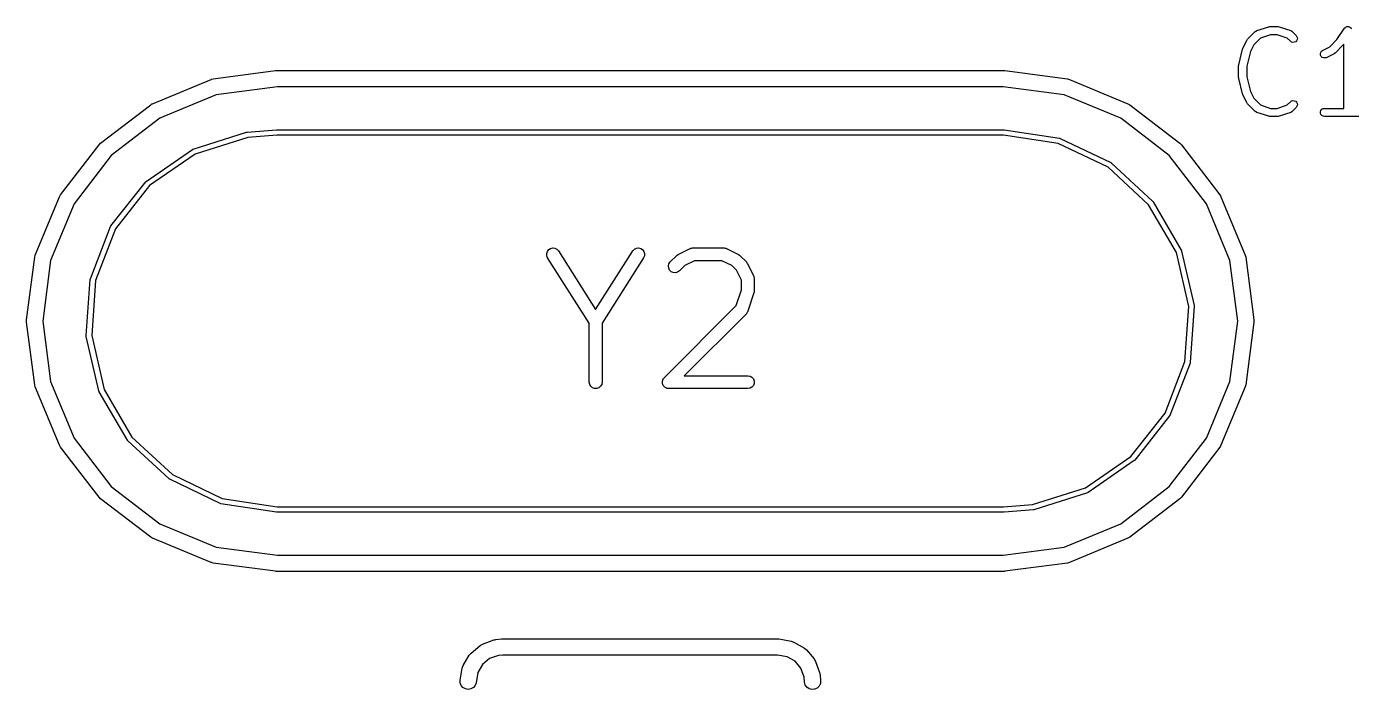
# Model space of a CAD drawing. Extents: x 91 to 202, y -131 to -74.
# Drawn here: x 110.35 to 122.85, y -109.1 to -102.85 of the extents above; entities that cross this region are included whole.
import ezdxf

# ---------------------------------------------------------------- set-up
doc = ezdxf.new("R2010")
doc.units = 0
doc.header["$MEASUREMENT"] = 0
doc.layers.add('BLACK', color=7, linetype='CONTINUOUS')

msp = doc.modelspace()

# ---------------------------------------------------------------- linework, layer by layer
at = {"layer": 'BLACK', "linetype": 'CONTINUOUS'}
for p, q in [((121.958, -102.888), (121.96, -102.887)), ((121.96, -102.887), (122.071, -102.85)), ((122.071, -102.85), (122.077, -102.849)), ((122.077, -102.849), (122.083, -102.848)), ((122.083, -102.848), (122.156, -102.848)), ((122.156, -102.848), (122.162, -102.849)), ((122.162, -102.849), (122.169, -102.85)), ((122.169, -102.85), (122.279, -102.887)), ((122.279, -102.887), (122.281, -102.888)), ((122.715, -102.972), (122.786, -102.865)), ((122.786, -102.865), (122.788, -102.864)), ((122.788, -102.864), (122.789, -102.862)), ((122.789, -102.862), (122.792, -102.859)), ((122.792, -102.859), (122.795, -102.855)), ((122.795, -102.855), (122.797, -102.854)), ((122.797, -102.854), (122.799, -102.853)), ((122.799, -102.853), (122.803, -102.851)), ((122.803, -102.851), (122.807, -102.849)), ((122.807, -102.849), (122.809, -102.849)), ((122.809, -102.849), (122.811, -102.848)), ((122.811, -102.848), (122.816, -102.848)), ((122.816, -102.848), (122.821, -102.848)), ((122.821, -102.848), (122.823, -102.848)), ((122.823, -102.848), (122.825, -102.848)), ((122.825, -102.848), (122.829, -102.85)), ((122.829, -102.85), (122.834, -102.851)), ((122.834, -102.851), (122.835, -102.852)), ((122.835, -102.852), (122.837, -102.853)), ((122.837, -102.853), (122.841, -102.856)), ((122.841, -102.856), (122.845, -102.859)), ((122.845, -102.859), (122.846, -102.86)), ((122.846, -102.86), (122.848, -102.862)), ((122.848, -102.862), (122.85, -102.866)), ((122.85, -102.866), (122.853, -102.869)), ((121.828, -103.053), (121.864, -102.98)), ((121.864, -102.98), (121.868, -102.975)), ((121.868, -102.975), (121.872, -102.969)), ((121.872, -102.969), (121.945, -102.896)), ((121.993, -102.957), (121.931, -103.02)), ((121.945, -102.896), (121.947, -102.895)), ((121.947, -102.895), (121.948, -102.893)), ((121.948, -102.893), (121.952, -102.891)), ((121.952, -102.891), (121.956, -102.888)), ((121.956, -102.888), (121.958, -102.888)), ((122.089, -102.925), (121.993, -102.957)), ((122.15, -102.925), (122.089, -102.925)), ((122.246, -102.957), (122.15, -102.925)), ((122.276, -102.987), (122.246, -102.957)), ((122.287, -102.995), (122.276, -102.987)), ((122.281, -102.888), (122.283, -102.888)), ((122.283, -102.888), (122.287, -102.891)), ((122.287, -102.891), (122.291, -102.893)), ((122.3, -102.998), (122.287, -102.995)), ((122.291, -102.893), (122.292, -102.895)), ((122.292, -102.895), (122.294, -102.896)), ((122.294, -102.896), (122.331, -102.933)), ((122.313, -102.997), (122.3, -102.998)), ((122.326, -102.992), (122.313, -102.997)), ((122.335, -102.982), (122.326, -102.992)), ((122.331, -102.933), (122.338, -102.944)), ((122.341, -102.97), (122.335, -102.982)), ((122.338, -102.944), (122.342, -102.957)), ((122.342, -102.957), (122.341, -102.97)), ((122.648, -103.039), (122.715, -102.972)), ((121.788, -103.208), (121.825, -103.061)), ((121.825, -103.061), (121.826, -103.057)), ((121.826, -103.057), (121.828, -103.053)), ((121.899, -103.084), (121.864, -103.222)), ((121.931, -103.02), (121.899, -103.084)), ((122.559, -103.105), (122.562, -103.092)), ((122.561, -103.118), (122.559, -103.105)), ((122.567, -103.13), (122.561, -103.118)), ((122.562, -103.092), (122.569, -103.081)), ((122.576, -103.139), (122.567, -103.13)), ((122.569, -103.081), (122.58, -103.073)), ((122.58, -103.073), (122.648, -103.039)), ((122.688, -103.105), (122.615, -103.142)), ((122.693, -103.101), (122.688, -103.105)), ((122.698, -103.098), (122.693, -103.101)), ((122.772, -103.024), (122.698, -103.098)), ((122.774, -103.021), (122.772, -103.024)), ((122.777, -103.018), (122.774, -103.021)), ((122.78, -103.014), (122.777, -103.018)), ((122.78, -103.62), (122.78, -103.014)), ((121.787, -103.217), (121.788, -103.213)), ((121.787, -103.328), (121.787, -103.217)), ((121.788, -103.213), (121.788, -103.208)), ((121.864, -103.222), (121.864, -103.323)), ((122.589, -103.145), (122.576, -103.139)), ((122.602, -103.145), (122.589, -103.145)), ((122.615, -103.142), (122.602, -103.145)), ((111.541, -103.576), (112.092, -103.347)), ((112.092, -103.347), (112.097, -103.346)), ((112.092, -103.347), (112.092, -103.347)), ((112.097, -103.346), (112.111, -103.342)), ((112.111, -103.342), (112.701, -103.264)), ((112.111, -103.342), (112.111, -103.342)), ((112.701, -103.264), (112.706, -103.264)), ((112.706, -103.264), (119.577, -103.264)), ((119.577, -103.264), (119.582, -103.264)), ((119.582, -103.264), (120.172, -103.342)), ((120.172, -103.342), (120.172, -103.342)), ((120.172, -103.342), (120.192, -103.347)), ((120.192, -103.347), (120.743, -103.576)), ((121.788, -103.332), (121.787, -103.328)), ((121.788, -103.337), (121.788, -103.332)), ((121.825, -103.484), (121.788, -103.337)), ((121.864, -103.323), (121.899, -103.461)), ((112.141, -103.492), (111.608, -103.713)), ((112.718, -103.416), (112.141, -103.492)), ((119.566, -103.416), (112.718, -103.416)), ((120.142, -103.492), (119.566, -103.416)), ((120.675, -103.713), (120.142, -103.492)), ((121.826, -103.488), (121.825, -103.484)), ((121.828, -103.492), (121.826, -103.488)), ((121.864, -103.566), (121.828, -103.492)), ((121.899, -103.461), (121.931, -103.525)), ((111.05, -103.949), (111.523, -103.586)), ((111.523, -103.586), (111.534, -103.579)), ((111.523, -103.586), (111.523, -103.586)), ((111.534, -103.579), (111.541, -103.576)), ((111.541, -103.576), (111.541, -103.576)), ((120.743, -103.576), (120.743, -103.576)), ((120.743, -103.576), (120.76, -103.586)), ((120.76, -103.586), (121.234, -103.949)), ((121.868, -103.571), (121.864, -103.566)), ((121.872, -103.576), (121.868, -103.571)), ((121.945, -103.649), (121.872, -103.576)), ((121.931, -103.525), (121.993, -103.588)), ((121.993, -103.588), (122.089, -103.62)), ((122.089, -103.62), (122.15, -103.62)), ((122.15, -103.62), (122.246, -103.588)), ((122.246, -103.588), (122.276, -103.558)), ((122.276, -103.558), (122.287, -103.55)), ((122.287, -103.55), (122.3, -103.547)), ((122.331, -103.612), (122.294, -103.649)), ((122.3, -103.547), (122.313, -103.548)), ((122.313, -103.548), (122.326, -103.553)), ((122.326, -103.553), (122.335, -103.563)), ((122.338, -103.601), (122.331, -103.612)), ((122.335, -103.563), (122.341, -103.575)), ((122.342, -103.588), (122.338, -103.601)), ((122.341, -103.575), (122.342, -103.588)), ((122.564, -103.639), (122.573, -103.629)), ((122.573, -103.629), (122.584, -103.622)), ((122.584, -103.622), (122.598, -103.62)), ((122.598, -103.62), (122.78, -103.62)), ((111.608, -103.713), (111.151, -104.064)), ((121.133, -104.064), (120.675, -103.713)), ((121.947, -103.65), (121.945, -103.649)), ((121.948, -103.652), (121.947, -103.65)), ((121.952, -103.654), (121.948, -103.652)), ((121.956, -103.657), (121.952, -103.654)), ((121.958, -103.657), (121.956, -103.657)), ((121.96, -103.658), (121.958, -103.657)), ((122.071, -103.695), (121.96, -103.658)), ((122.077, -103.696), (122.071, -103.695)), ((122.083, -103.697), (122.077, -103.696)), ((122.156, -103.697), (122.083, -103.697)), ((122.162, -103.696), (122.156, -103.697)), ((122.169, -103.695), (122.162, -103.696)), ((122.279, -103.658), (122.169, -103.695)), ((122.281, -103.657), (122.279, -103.658)), ((122.283, -103.657), (122.281, -103.657)), ((122.287, -103.654), (122.283, -103.657)), ((122.291, -103.652), (122.287, -103.654)), ((122.292, -103.65), (122.291, -103.652)), ((122.294, -103.649), (122.292, -103.65)), ((122.56, -103.652), (122.564, -103.639)), ((122.56, -103.665), (122.56, -103.652)), ((122.564, -103.678), (122.56, -103.665)), ((122.573, -103.688), (122.564, -103.678)), ((122.584, -103.695), (122.573, -103.688)), ((122.598, -103.697), (122.584, -103.695)), ((123.039, -103.697), (122.598, -103.697)), ((111.923, -104.005), (112.427, -103.845)), ((112.427, -103.845), (112.431, -103.845)), ((112.431, -103.845), (112.432, -103.845)), ((112.432, -103.845), (112.433, -103.844)), ((112.433, -103.844), (112.71, -103.823)), ((112.714, -103.873), (112.439, -103.895)), ((112.71, -103.823), (112.71, -103.822)), ((112.71, -103.822), (119.573, -103.822)), ((119.569, -103.873), (112.714, -103.873)), ((120.086, -103.951), (119.569, -103.873)), ((119.573, -103.822), (119.575, -103.823)), ((119.575, -103.823), (120.097, -103.901)), ((110.673, -104.436), (111.036, -103.963)), ((111.036, -103.963), (111.05, -103.949)), ((111.036, -103.963), (111.036, -103.963)), ((111.481, -104.309), (111.916, -104.008)), ((111.916, -104.008), (111.919, -104.006)), ((111.919, -104.006), (111.921, -104.006)), ((111.921, -104.006), (111.923, -104.005)), ((112.439, -103.895), (111.942, -104.052)), ((120.556, -104.176), (120.086, -103.951)), ((120.097, -103.901), (120.101, -103.902)), ((120.101, -103.902), (120.103, -103.903)), ((120.103, -103.903), (120.104, -103.904)), ((120.104, -103.904), (120.581, -104.132)), ((121.234, -103.949), (121.234, -103.949)), ((121.234, -103.949), (121.248, -103.963)), ((121.248, -103.963), (121.611, -104.436)), ((111.151, -104.064), (110.8, -104.521)), ((111.942, -104.052), (111.513, -104.348)), ((120.581, -104.132), (120.585, -104.134)), ((120.585, -104.134), (120.586, -104.136)), ((120.586, -104.136), (120.587, -104.137)), ((120.587, -104.137), (120.976, -104.495)), ((121.484, -104.521), (121.133, -104.064)), ((120.938, -104.53), (120.556, -104.176)), ((111.148, -104.729), (111.476, -104.314)), ((111.513, -104.348), (111.191, -104.758)), ((111.476, -104.314), (111.478, -104.311)), ((111.478, -104.311), (111.48, -104.31)), ((111.48, -104.31), (111.481, -104.309)), ((110.434, -105.005), (110.663, -104.454)), ((110.663, -104.454), (110.673, -104.436)), ((110.663, -104.454), (110.663, -104.454)), ((120.976, -104.495), (120.978, -104.498)), ((120.978, -104.498), (120.979, -104.5)), ((120.979, -104.5), (120.98, -104.501)), ((120.98, -104.501), (121.246, -104.959)), ((121.611, -104.436), (121.611, -104.436)), ((121.611, -104.436), (121.616, -104.445)), ((121.616, -104.445), (121.621, -104.454)), ((121.621, -104.454), (121.621, -104.454)), ((121.621, -104.454), (121.849, -105.005)), ((110.8, -104.521), (110.579, -105.054)), ((121.2, -104.981), (120.938, -104.53)), ((121.705, -105.054), (121.484, -104.521)), ((110.954, -105.229), (111.145, -104.736)), ((111.191, -104.758), (111.003, -105.244)), ((111.145, -104.736), (111.146, -104.732)), ((111.146, -104.732), (111.147, -104.731)), ((111.147, -104.731), (111.148, -104.729)), ((110.429, -105.024), (110.434, -105.005)), ((115.259, -104.989), (115.266, -104.969)), ((115.26, -105.01), (115.259, -104.989)), ((115.268, -105.029), (115.26, -105.01)), ((115.266, -104.969), (115.278, -104.952)), ((115.278, -104.952), (115.296, -104.941)), ((115.296, -104.941), (115.316, -104.937)), ((115.316, -104.937), (115.337, -104.939)), ((115.337, -104.939), (115.356, -104.949)), ((115.356, -104.949), (115.37, -104.964)), ((115.37, -104.964), (115.721, -105.516)), ((115.721, -105.516), (116.072, -104.964)), ((116.072, -104.964), (116.087, -104.949)), ((116.087, -104.949), (116.105, -104.939)), ((116.105, -104.939), (116.126, -104.937)), ((116.126, -104.937), (116.146, -104.941)), ((116.146, -104.941), (116.164, -104.952)), ((116.164, -104.952), (116.177, -104.969)), ((116.182, -105.01), (116.174, -105.029)), ((116.177, -104.969), (116.183, -104.989)), ((116.183, -104.989), (116.182, -105.01)), ((116.425, -105.069), (116.483, -105.012)), ((116.483, -105.012), (116.491, -105.006)), ((116.491, -105.006), (116.499, -105)), ((116.499, -105), (116.613, -104.943)), ((116.613, -104.943), (116.617, -104.942)), ((116.617, -104.942), (116.62, -104.94)), ((116.62, -104.94), (116.627, -104.939)), ((116.627, -104.939), (116.634, -104.937)), ((116.634, -104.937), (116.637, -104.937)), ((116.637, -104.937), (116.64, -104.937)), ((116.64, -104.937), (116.928, -104.937)), ((116.928, -104.937), (116.931, -104.937)), ((116.931, -104.937), (116.935, -104.937)), ((116.935, -104.937), (116.941, -104.939)), ((116.941, -104.939), (116.948, -104.94)), ((116.948, -104.94), (116.951, -104.942)), ((116.951, -104.942), (116.955, -104.943)), ((116.955, -104.943), (117.07, -105)), ((117.07, -105), (117.077, -105.006)), ((117.077, -105.006), (117.085, -105.012)), ((117.085, -105.012), (117.143, -105.069)), ((121.318, -105.488), (121.2, -104.981)), ((121.246, -104.959), (121.246, -104.959)), ((121.246, -104.959), (121.246, -104.959)), ((121.246, -104.959), (121.248, -104.962)), ((121.248, -104.962), (121.248, -104.964)), ((121.248, -104.964), (121.249, -104.966)), ((121.249, -104.966), (121.368, -105.481)), ((121.849, -105.005), (121.854, -105.024)), ((110.351, -105.616), (110.429, -105.024)), ((110.429, -105.024), (110.429, -105.024)), ((110.579, -105.054), (110.504, -105.626)), ((115.661, -105.646), (115.268, -105.029)), ((116.174, -105.029), (115.782, -105.646)), ((116.408, -105.106), (116.413, -105.086)), ((116.41, -105.127), (116.408, -105.106)), ((116.419, -105.146), (116.41, -105.127)), ((116.413, -105.086), (116.425, -105.069)), ((116.561, -105.104), (116.511, -105.154)), ((116.655, -105.057), (116.561, -105.104)), ((116.913, -105.057), (116.655, -105.057)), ((117.007, -105.104), (116.913, -105.057)), ((117.05, -105.147), (117.007, -105.104)), ((117.143, -105.069), (117.148, -105.077)), ((117.148, -105.077), (117.154, -105.085)), ((117.154, -105.085), (117.211, -105.2)), ((121.78, -105.626), (121.705, -105.054)), ((121.854, -105.024), (121.854, -105.024)), ((121.854, -105.024), (121.932, -105.616)), ((110.915, -105.764), (110.952, -105.236)), ((110.952, -105.236), (110.953, -105.232)), ((110.953, -105.231), (110.954, -105.229)), ((110.953, -105.232), (110.953, -105.231)), ((111.003, -105.244), (110.966, -105.763)), ((116.433, -105.161), (116.419, -105.146)), ((116.452, -105.17), (116.433, -105.161)), ((116.473, -105.172), (116.452, -105.17)), ((116.494, -105.166), (116.473, -105.172)), ((116.511, -105.154), (116.494, -105.166)), ((117.097, -105.241), (117.05, -105.147)), ((117.097, -105.332), (117.097, -105.241)), ((117.211, -105.2), (117.212, -105.203)), ((117.212, -105.203), (117.214, -105.206)), ((117.214, -105.206), (117.215, -105.213)), ((117.215, -105.213), (117.217, -105.22)), ((117.217, -105.22), (117.217, -105.223)), ((117.217, -105.223), (117.218, -105.227)), ((117.218, -105.227), (117.218, -105.342)), ((117.047, -105.481), (117.097, -105.332)), ((117.215, -105.361), (117.157, -105.533)), ((117.216, -105.351), (117.215, -105.361)), ((117.218, -105.342), (117.216, -105.351)), ((116.368, -106.161), (117.047, -105.481)), ((121.281, -106.008), (121.318, -105.488)), ((121.369, -105.488), (121.331, -106.015)), ((121.368, -105.481), (121.369, -105.485)), ((121.369, -105.485), (121.368, -105.486)), ((121.368, -105.486), (121.369, -105.488)), ((110.351, -105.626), (110.351, -105.616)), ((110.351, -105.616), (110.351, -105.616)), ((110.351, -105.636), (110.351, -105.626)), ((110.429, -106.227), (110.351, -105.636)), ((110.351, -105.636), (110.351, -105.636)), ((110.504, -105.626), (110.579, -106.198)), ((117.143, -105.557), (116.556, -106.143)), ((117.145, -105.554), (117.143, -105.557)), ((117.147, -105.551), (117.145, -105.554)), ((117.151, -105.545), (117.147, -105.551)), ((117.155, -105.539), (117.151, -105.545)), ((117.156, -105.536), (117.155, -105.539)), ((117.157, -105.533), (117.156, -105.536)), ((121.705, -106.198), (121.78, -105.626)), ((121.932, -105.636), (121.854, -106.227)), ((121.932, -105.616), (121.932, -105.636)), ((115.661, -106.203), (115.661, -105.646)), ((115.782, -105.646), (115.782, -106.203)), ((110.915, -105.765), (110.915, -105.764)), ((110.915, -105.767), (110.915, -105.765)), ((110.915, -105.771), (110.915, -105.767)), ((111.035, -106.286), (110.915, -105.771)), ((110.966, -105.763), (111.083, -106.271)), ((121.093, -106.494), (121.281, -106.008)), ((121.33, -106.023), (121.139, -106.516)), ((121.331, -106.019), (121.33, -106.021)), ((121.33, -106.021), (121.33, -106.023)), ((121.331, -106.015), (121.331, -106.019)), ((110.434, -106.247), (110.429, -106.227)), ((110.429, -106.227), (110.429, -106.227)), ((110.663, -106.798), (110.434, -106.247)), ((110.579, -106.198), (110.8, -106.73)), ((115.665, -106.224), (115.661, -106.203)), ((115.675, -106.242), (115.665, -106.224)), ((115.691, -106.256), (115.675, -106.242)), ((115.711, -106.263), (115.691, -106.256)), ((115.751, -106.256), (115.732, -106.263)), ((115.767, -106.242), (115.751, -106.256)), ((115.778, -106.224), (115.767, -106.242)), ((115.782, -106.203), (115.778, -106.224)), ((116.351, -106.193), (116.354, -106.185)), ((116.351, -106.196), (116.351, -106.193)), ((116.351, -106.198), (116.351, -106.196)), ((116.351, -106.206), (116.351, -106.198)), ((116.351, -106.214), (116.351, -106.206)), ((116.352, -106.216), (116.351, -106.214)), ((116.352, -106.219), (116.352, -106.216)), ((116.356, -106.226), (116.352, -106.219)), ((116.354, -106.185), (116.356, -106.178)), ((116.356, -106.178), (116.357, -106.176)), ((116.358, -106.234), (116.356, -106.226)), ((116.357, -106.176), (116.358, -106.173)), ((116.358, -106.173), (116.363, -106.167)), ((116.36, -106.236), (116.358, -106.234)), ((116.361, -106.238), (116.36, -106.236)), ((116.367, -106.244), (116.361, -106.238)), ((116.363, -106.167), (116.368, -106.161)), ((116.372, -106.25), (116.367, -106.244)), ((116.374, -106.251), (116.372, -106.25)), ((116.376, -106.253), (116.374, -106.251)), ((116.383, -106.256), (116.376, -106.253)), ((116.39, -106.26), (116.383, -106.256)), ((116.393, -106.26), (116.39, -106.26)), ((116.395, -106.262), (116.393, -106.26)), ((116.403, -106.262), (116.395, -106.262)), ((116.411, -106.264), (116.403, -106.262)), ((116.556, -106.143), (117.158, -106.143)), ((117.158, -106.143), (117.178, -106.147)), ((117.178, -106.26), (117.158, -106.264)), ((117.178, -106.147), (117.196, -106.157)), ((117.196, -106.25), (117.178, -106.26)), ((117.196, -106.157), (117.21, -106.173)), ((117.21, -106.234), (117.196, -106.25)), ((117.21, -106.173), (117.217, -106.193)), ((117.217, -106.214), (117.21, -106.234)), ((117.217, -106.193), (117.217, -106.214)), ((121.484, -106.73), (121.705, -106.198)), ((121.849, -106.247), (121.621, -106.798)), ((121.851, -106.239), (121.849, -106.246)), ((121.849, -106.246), (121.849, -106.247)), ((121.854, -106.227), (121.851, -106.239)), ((121.854, -106.227), (121.854, -106.227)), ((111.035, -106.288), (111.035, -106.286)), ((111.036, -106.289), (111.035, -106.288)), ((111.038, -106.293), (111.036, -106.289)), ((111.303, -106.75), (111.038, -106.293)), ((111.083, -106.271), (111.345, -106.721)), ((115.732, -106.263), (115.711, -106.263)), ((117.158, -106.264), (116.411, -106.264)), ((120.77, -106.903), (121.093, -106.494)), ((121.135, -106.522), (120.808, -106.938)), ((121.136, -106.521), (121.135, -106.522)), ((121.137, -106.519), (121.136, -106.521)), ((121.139, -106.516), (121.137, -106.519)), ((110.8, -106.73), (111.151, -107.188)), ((111.304, -106.752), (111.303, -106.75)), ((111.305, -106.753), (111.304, -106.752)), ((111.308, -106.756), (111.305, -106.753)), ((111.696, -107.115), (111.308, -106.756)), ((111.345, -106.721), (111.728, -107.075)), ((121.133, -107.188), (121.484, -106.73)), ((110.673, -106.815), (110.663, -106.798)), ((110.663, -106.798), (110.663, -106.798)), ((111.036, -107.289), (110.673, -106.815)), ((121.611, -106.815), (121.248, -107.289)), ((121.616, -106.807), (121.611, -106.815)), ((121.611, -106.815), (121.611, -106.815)), ((121.621, -106.798), (121.616, -106.807)), ((121.621, -106.798), (121.621, -106.798)), ((120.342, -107.199), (120.77, -106.903)), ((120.802, -106.943), (120.367, -107.243)), ((120.804, -106.942), (120.802, -106.943)), ((120.805, -106.941), (120.804, -106.942)), ((120.808, -106.938), (120.805, -106.941)), ((111.698, -107.116), (111.696, -107.115)), ((111.699, -107.117), (111.698, -107.116)), ((111.702, -107.119), (111.699, -107.117)), ((112.179, -107.348), (111.702, -107.119)), ((111.728, -107.075), (112.197, -107.301)), ((111.151, -107.188), (111.608, -107.539)), ((119.844, -107.357), (120.342, -107.199)), ((120.361, -107.247), (119.856, -107.406)), ((120.362, -107.246), (120.361, -107.247)), ((120.364, -107.245), (120.362, -107.246)), ((120.367, -107.243), (120.364, -107.245)), ((120.367, -107.243), (120.367, -107.243)), ((120.367, -107.243), (120.367, -107.243)), ((120.675, -107.539), (121.133, -107.188)), ((111.05, -107.303), (111.036, -107.289)), ((111.036, -107.289), (111.036, -107.289)), ((111.523, -107.666), (111.05, -107.303)), ((112.181, -107.349), (112.179, -107.348)), ((112.182, -107.349), (112.181, -107.349)), ((112.186, -107.35), (112.182, -107.349)), ((112.709, -107.429), (112.186, -107.35)), ((112.197, -107.301), (112.715, -107.378)), ((112.715, -107.378), (119.57, -107.378)), ((119.57, -107.378), (119.844, -107.357)), ((121.234, -107.303), (120.76, -107.666)), ((121.248, -107.289), (121.234, -107.303)), ((121.234, -107.303), (121.234, -107.303)), ((112.71, -107.429), (112.709, -107.429)), ((119.573, -107.429), (112.71, -107.429)), ((119.574, -107.429), (119.573, -107.429)), ((119.851, -107.407), (119.574, -107.429)), ((119.852, -107.407), (119.851, -107.407)), ((119.853, -107.407), (119.852, -107.407)), ((119.856, -107.406), (119.853, -107.407)), ((111.608, -107.539), (112.141, -107.76)), ((120.142, -107.76), (120.675, -107.539)), ((111.532, -107.671), (111.523, -107.666)), ((111.523, -107.666), (111.523, -107.666)), ((111.541, -107.676), (111.532, -107.671)), ((112.092, -107.904), (111.541, -107.676)), ((111.541, -107.676), (111.541, -107.676)), ((112.141, -107.76), (112.718, -107.836)), ((119.566, -107.836), (120.142, -107.76)), ((120.743, -107.676), (120.192, -107.904)), ((120.76, -107.666), (120.743, -107.676)), ((120.743, -107.676), (120.743, -107.676)), ((112.718, -107.836), (119.566, -107.836)), ((112.096, -107.905), (112.092, -107.904)), ((112.092, -107.904), (112.092, -107.904)), ((112.111, -107.909), (112.096, -107.905)), ((112.701, -107.987), (112.111, -107.909)), ((112.111, -107.909), (112.111, -107.909)), ((112.706, -107.988), (112.701, -107.987)), ((119.577, -107.988), (112.706, -107.988)), ((119.582, -107.987), (119.577, -107.988)), ((120.172, -107.909), (119.582, -107.987)), ((120.192, -107.904), (120.172, -107.909)), ((120.172, -107.909), (120.172, -107.909)), ((114.654, -108.673), (114.76, -108.634)), ((114.76, -108.634), (114.77, -108.632)), ((114.77, -108.632), (114.78, -108.63)), ((114.78, -108.63), (114.833, -108.625)), ((114.833, -108.625), (114.836, -108.625)), ((114.836, -108.625), (117.449, -108.625)), ((117.449, -108.625), (117.469, -108.628)), ((117.469, -108.628), (117.567, -108.645)), ((114.528, -108.779), (114.545, -108.759)), ((114.545, -108.759), (114.631, -108.686)), ((114.545, -108.759), (114.545, -108.759)), ((114.631, -108.686), (114.64, -108.681)), ((114.631, -108.686), (114.631, -108.686)), ((114.64, -108.681), (114.654, -108.673)), ((114.654, -108.673), (114.654, -108.673)), ((117.567, -108.645), (117.567, -108.645)), ((117.567, -108.645), (117.592, -108.654)), ((117.592, -108.654), (117.69, -108.711)), ((117.69, -108.711), (117.71, -108.728)), ((117.71, -108.728), (117.71, -108.728)), ((117.71, -108.728), (117.783, -108.814)), ((114.462, -108.901), (114.471, -108.877)), ((114.471, -108.877), (114.528, -108.779)), ((114.653, -108.867), (114.61, -108.941)), ((114.719, -108.811), (114.653, -108.867)), ((114.803, -108.781), (114.719, -108.811)), ((114.846, -108.777), (114.803, -108.781)), ((117.436, -108.777), (114.846, -108.777)), ((117.527, -108.793), (117.436, -108.777)), ((117.602, -108.836), (117.527, -108.793)), ((117.657, -108.902), (117.602, -108.836)), ((117.783, -108.814), (117.783, -108.814)), ((117.783, -108.814), (117.787, -108.823)), ((117.787, -108.823), (117.796, -108.837)), ((117.796, -108.837), (117.796, -108.837)), ((117.796, -108.837), (117.834, -108.943)), ((114.443, -109.013), (114.462, -108.901)), ((114.443, -109.039), (114.443, -109.013)), ((114.462, -108.901), (114.462, -108.901)), ((114.61, -108.941), (114.593, -109.039)), ((117.688, -108.986), (117.657, -108.902)), ((117.692, -109.032), (117.688, -108.986)), ((117.834, -108.943), (117.836, -108.953)), ((117.836, -108.953), (117.839, -108.963)), ((117.839, -108.963), (117.844, -109.019)), ((114.452, -109.064), (114.443, -109.039)), ((114.469, -109.084), (114.452, -109.064)), ((114.492, -109.097), (114.469, -109.084)), ((114.518, -109.102), (114.492, -109.097)), ((114.544, -109.097), (114.518, -109.102)), ((114.567, -109.084), (114.544, -109.097)), ((114.584, -109.064), (114.567, -109.084)), ((114.593, -109.039), (114.584, -109.064)), ((117.699, -109.058), (117.692, -109.032)), ((117.714, -109.08), (117.699, -109.058)), ((117.735, -109.095), (117.714, -109.08)), ((117.761, -109.102), (117.735, -109.095)), ((117.787, -109.099), (117.761, -109.102)), ((117.811, -109.088), (117.787, -109.099)), ((117.83, -109.07), (117.811, -109.088)), ((117.841, -109.046), (117.83, -109.07)), ((117.844, -109.019), (117.841, -109.046))]:
    msp.add_line(p, q, dxfattribs=at)

doc.saveas('drawing.dxf')
